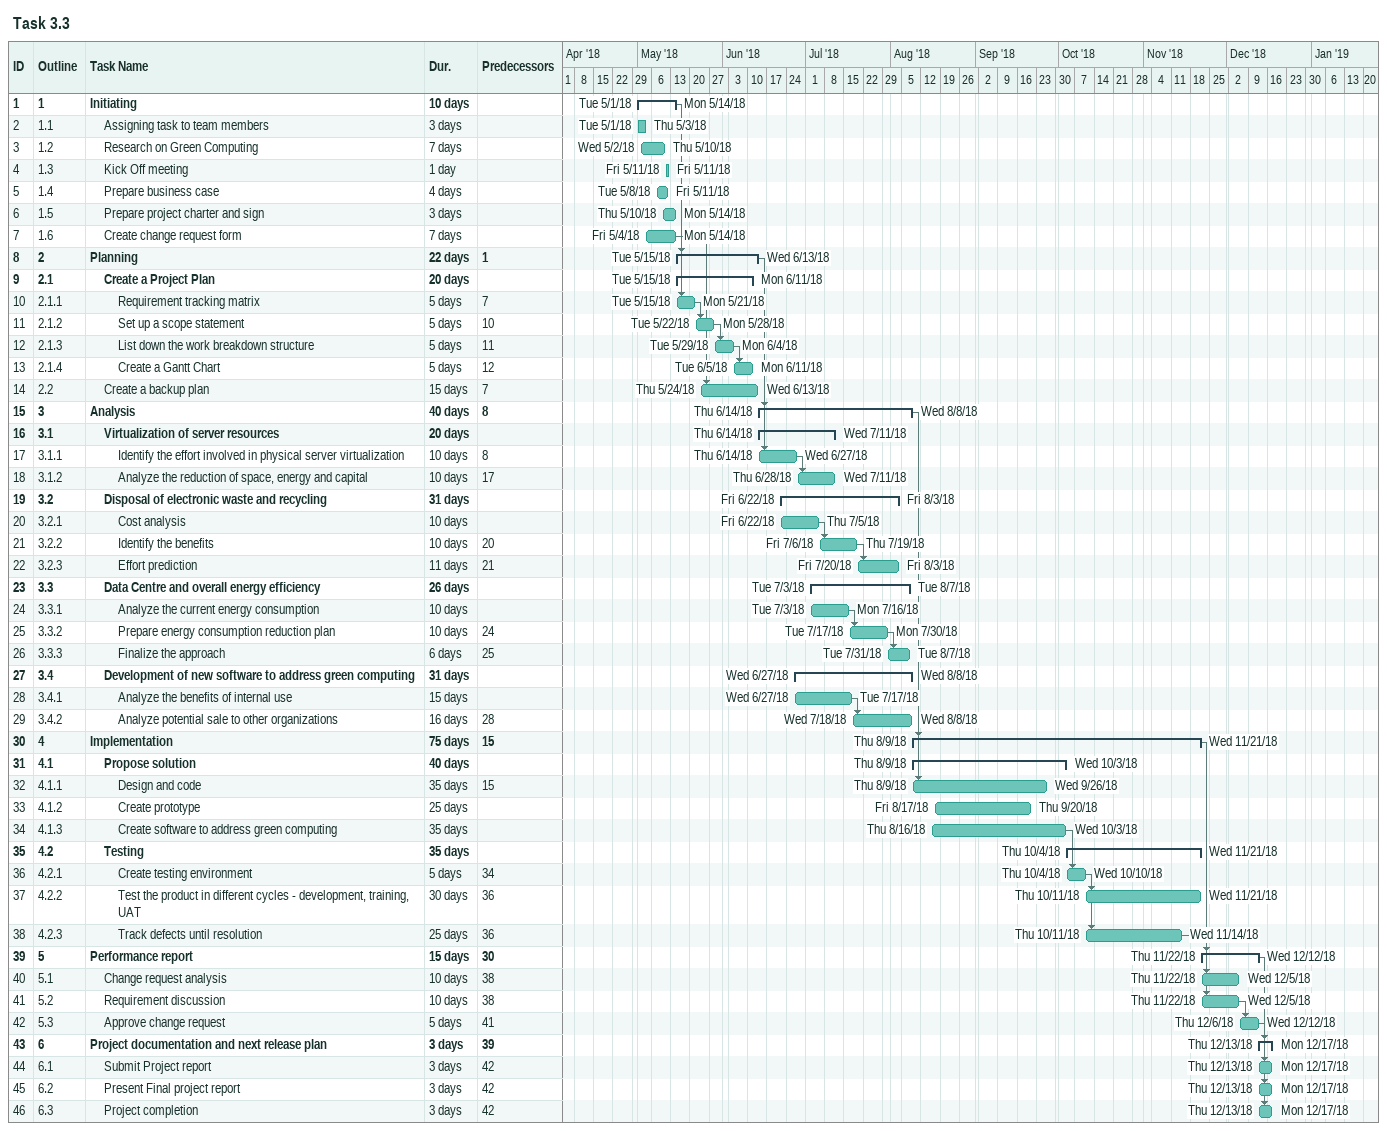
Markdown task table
Task 3.3

| ID | WBS | Task | Duration | Start | Finish | Predecessors |
|---|---|---|---|---|---|---|
| 1 | 1 | **Initiating** | 10d | 2018-05-01 | 2018-05-14 |  |
| 2 | 1.1 | Assigning task to team members | 3d | 2018-05-01 | 2018-05-03 |  |
| 3 | 1.2 | Research on Green Computing | 7d | 2018-05-02 | 2018-05-10 |  |
| 4 | 1.3 | Kick Off meeting | 1d | 2018-05-11 | 2018-05-11 |  |
| 5 | 1.4 | Prepare business case | 4d | 2018-05-08 | 2018-05-11 |  |
| 6 | 1.5 | Prepare project charter and sign | 3d | 2018-05-10 | 2018-05-14 |  |
| 7 | 1.6 | Create change request form | 7d | 2018-05-04 | 2018-05-14 |  |
| 8 | 2 | **Planning** | 22d | 2018-05-15 | 2018-06-13 | 1 |
| 9 | 2.1 | **Create a Project Plan** | 20d | 2018-05-15 | 2018-06-11 |  |
| 10 | 2.1.1 | Requirement tracking matrix | 5d | 2018-05-15 | 2018-05-21 | 7 |
| 11 | 2.1.2 | Set up a scope statement | 5d | 2018-05-22 | 2018-05-28 | 10 |
| 12 | 2.1.3 | List down the work breakdown structure | 5d | 2018-05-29 | 2018-06-04 | 11 |
| 13 | 2.1.4 | Create a Gantt Chart | 5d | 2018-06-05 | 2018-06-11 | 12 |
| 14 | 2.2 | Create a backup plan | 15d | 2018-05-24 | 2018-06-13 | 7 |
| 15 | 3 | **Analysis** | 40d | 2018-06-14 | 2018-08-08 | 8 |
| 16 | 3.1 | **Virtualization of server resources** | 20d | 2018-06-14 | 2018-07-11 |  |
| 17 | 3.1.1 | Identify the effort involved in physical server virtualization | 10d | 2018-06-14 | 2018-06-27 | 8 |
| 18 | 3.1.2 | Analyze the reduction of space, energy and capital | 10d | 2018-06-28 | 2018-07-11 | 17 |
| 19 | 3.2 | **Disposal of electronic waste and recycling** | 31d | 2018-06-22 | 2018-08-03 |  |
| 20 | 3.2.1 | Cost analysis | 10d | 2018-06-22 | 2018-07-05 |  |
| 21 | 3.2.2 | Identify the benefits | 10d | 2018-07-06 | 2018-07-19 | 20 |
| 22 | 3.2.3 | Effort prediction | 11d | 2018-07-20 | 2018-08-03 | 21 |
| 23 | 3.3 | **Data Centre and overall energy efficiency** | 26d | 2018-07-03 | 2018-08-07 |  |
| 24 | 3.3.1 | Analyze the current energy consumption | 10d | 2018-07-03 | 2018-07-16 |  |
| 25 | 3.3.2 | Prepare energy consumption reduction plan | 10d | 2018-07-17 | 2018-07-30 | 24 |
| 26 | 3.3.3 | Finalize the approach | 6d | 2018-07-31 | 2018-08-07 | 25 |
| 27 | 3.4 | **Development of new software to address green computing** | 31d | 2018-06-27 | 2018-08-08 |  |
| 28 | 3.4.1 | Analyze the benefits of internal use | 15d | 2018-06-27 | 2018-07-17 |  |
| 29 | 3.4.2 | Analyze potential sale to other organizations | 16d | 2018-07-18 | 2018-08-08 | 28 |
| 30 | 4 | **Implementation** | 75d | 2018-08-09 | 2018-11-21 | 15 |
| 31 | 4.1 | **Propose solution** | 40d | 2018-08-09 | 2018-10-03 |  |
| 32 | 4.1.1 | Design and code | 35d | 2018-08-09 | 2018-09-26 | 15 |
| 33 | 4.1.2 | Create prototype | 25d | 2018-08-17 | 2018-09-20 |  |
| 34 | 4.1.3 | Create software to address green computing | 35d | 2018-08-16 | 2018-10-03 |  |
| 35 | 4.2 | **Testing** | 35d | 2018-10-04 | 2018-11-21 |  |
| 36 | 4.2.1 | Create testing environment | 5d | 2018-10-04 | 2018-10-10 | 34 |
| 37 | 4.2.2 | Test the product in different cycles - development, training, UAT | 30d | 2018-10-11 | 2018-11-21 | 36 |
| 38 | 4.2.3 | Track defects until resolution | 25d | 2018-10-11 | 2018-11-14 | 36 |
| 39 | 5 | **Performance report** | 15d | 2018-11-22 | 2018-12-12 | 30 |
| 40 | 5.1 | Change request analysis | 10d | 2018-11-22 | 2018-12-05 | 38 |
| 41 | 5.2 | Requirement discussion | 10d | 2018-11-22 | 2018-12-05 | 38 |
| 42 | 5.3 | Approve change request | 5d | 2018-12-06 | 2018-12-12 | 41 |
| 43 | 6 | **Project documentation and next release plan** | 3d | 2018-12-13 | 2018-12-17 | 39 |
| 44 | 6.1 | Submit Project report | 3d | 2018-12-13 | 2018-12-17 | 42 |
| 45 | 6.2 | Present Final project report | 3d | 2018-12-13 | 2018-12-17 | 42 |
| 46 | 6.3 | Project completion | 3d | 2018-12-13 | 2018-12-17 | 42 |
